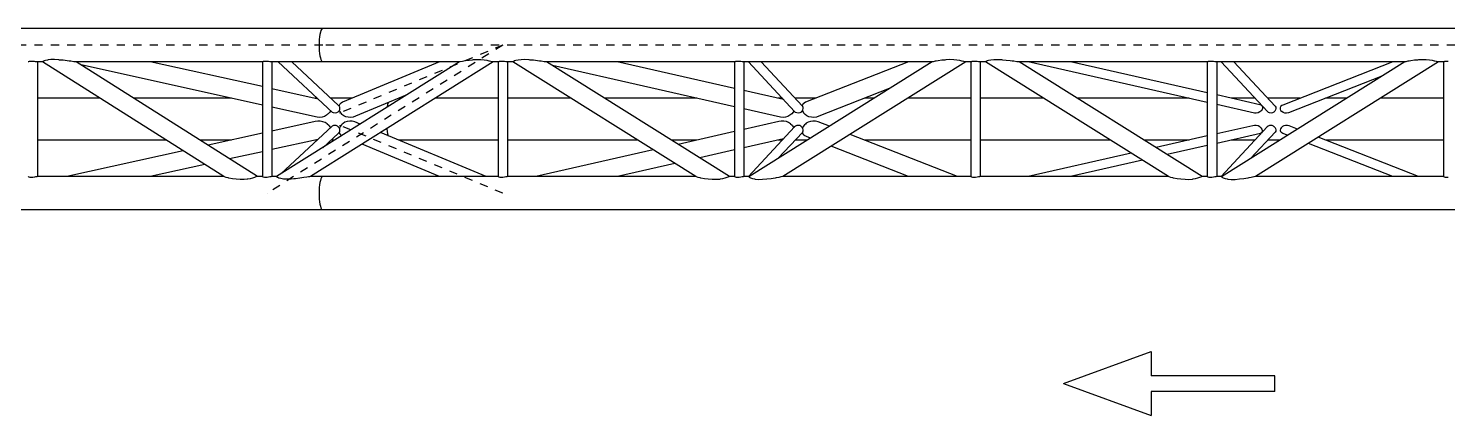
# Model space of a CAD drawing. Header units: millimetres. Extents: x 149919 to 150445, y 136651 to 136866.
# Drawn here: x 150213.99 to 150231.21, y 136722.18 to 136726.88 of the extents above; entities that cross this region are included whole.
import ezdxf

# ---------------------------------------------------------------- set-up
doc = ezdxf.new("R2010")
doc.units = ezdxf.units.MM
doc.header["$LTSCALE"] = 0.25
doc.linetypes.add('CENTER', pattern=[50.8, 31.75, -6.35, 6.35, -6.35])
doc.linetypes.add('XKITLINE00', pattern=[0])

# ---------------------------------------------------------------- blocks, each defined once
blk = doc.blocks.new('çatıı')
at = {"color": 8, "linetype": 'XKITLINE00'}
for p, q in [((7574.7, 7650.6), (6376.5, 7650.6)), ((7572.4, 7647.9), (7571.8, 7645.8)), ((7572.4, 7647.9), (7571.8, 7645.8)), ((7573.1, 7649.4), (7572.4, 7647.9)), ((7573.1, 7649.4), (7572.4, 7647.9)), ((7573.9, 7650.3), (7573.1, 7649.4)), ((7573.9, 7650.3), (7573.1, 7649.4)), ((7574.7, 7650.6), (7573.9, 7650.3)), ((7574.7, 7650.6), (7573.9, 7650.3)), ((9008.6, 7650.6), (7574.7, 7650.6)), ((7570.3, 7633.8), (7570.2, 7630.3)), ((7570.2, 7630.3), (7570.3, 7626.7)), ((7570.5, 7637.2), (7570.3, 7633.8)), ((7570.8, 7640.4), (7570.5, 7637.2)), ((7571.2, 7643.3), (7570.8, 7640.4)), ((7571.8, 7645.8), (7571.2, 7643.3)), ((7241, 7612.1), (7238.3, 7611.7)), ((7241.2, 7612.2), (7241, 7612.1)), ((7244.8, 7612.6), (7241.2, 7612.2)), ((7249.2, 7612.6), (7244.8, 7612.6)), ((7254.3, 7612.3), (7249.2, 7612.6)), ((7255.4, 7612.1), (7254.3, 7612.3)), ((7259.5, 7611.8), (7255.4, 7612.1)), ((7570.3, 7626.7), (7570.5, 7623.3)), ((7570.5, 7623.3), (7570.8, 7620.1)), ((7570.8, 7620.1), (7571.2, 7617.2)), ((7571.2, 7617.2), (7571.8, 7614.7)), ((7571.8, 7614.7), (7572.4, 7612.7)), ((7571.8, 7614.7), (7572.4, 7612.7)), ((7572.4, 7612.7), (7573.1, 7611.2)), ((7572.4, 7612.7), (7573.1, 7611.2)), ((7755.9, 7612), (7752.4, 7611.7)), ((7757.2, 7612.2), (7755.9, 7612)), ((7762.1, 7612.5), (7757.2, 7612.2)), ((7766.6, 7612.4), (7762.1, 7612.5)), ((7770.5, 7612), (7766.6, 7612.4)), ((7774, 7611.5), (7770.5, 7612)), ((7811.9, 7612.1), (7808.9, 7611.6)), ((7815.4, 7612.5), (7811.9, 7612.1)), ((7819.9, 7612.6), (7815.4, 7612.5)), ((7825, 7612.2), (7819.9, 7612.6)), ((7826.3, 7612.1), (7825, 7612.2)), ((7830.2, 7611.8), (7826.3, 7612.1)), ((8329.4, 7612.1), (8326, 7611.8)), ((8330.9, 7612.3), (8329.4, 7612.1)), ((8335.8, 7612.6), (8330.9, 7612.3)), ((8340.3, 7612.5), (8335.8, 7612.6)), ((8344.2, 7612.1), (8340.3, 7612.5)), ((8347.6, 7611.6), (8344.2, 7612.1)), ((8385.4, 7612.1), (8382.6, 7611.6)), ((8385.5, 7612.1), (8385.4, 7612.1)), ((8389.1, 7612.5), (8385.5, 7612.1)), ((8393.5, 7612.5), (8389.1, 7612.5)), ((8398.6, 7612.2), (8393.5, 7612.5)), ((8399.9, 7612.1), (8398.6, 7612.2)), ((8403.8, 7611.7), (8399.9, 7612.1)), ((8903, 7612.1), (8899.6, 7611.8)), ((8904.4, 7612.2), (8903, 7612.1)), ((8909.3, 7612.5), (8904.4, 7612.2)), ((8913.8, 7612.5), (8909.3, 7612.5)), ((8917.7, 7612.1), (8913.8, 7612.5)), ((8921.2, 7611.6), (8917.7, 7612.1)), ((7217.6, 7610), (7217.3, 7610)), ((7217.8, 7610), (7217.6, 7610)), ((7218.4, 7610.2), (7217.8, 7610)), ((7219.6, 7610.4), (7218.4, 7610.2)), ((7221.2, 7610.5), (7219.6, 7610.4)), ((7223, 7610.5), (7221.2, 7610.5)), ((7224.7, 7610.3), (7223, 7610.5)), ((7226.3, 7610.1), (7224.7, 7610.3)), ((7226.4, 7610), (7226.3, 7610.1)), ((7227.6, 7610), (7226.4, 7610)), ((7234.7, 7610), (7227.6, 7610)), ((7228.4, 7609.9), (7227.6, 7610)), ((7228.2, 7610), (7228.1, 7609.9)), ((7228.5, 7609.9), (7228.4, 7609.9)), ((7228.5, 7610), (7228.5, 7609.9)), ((7228.7, 7610), (7228.7, 7470.6)), ((7235.1, 7610.5), (7234.7, 7610)), ((7234.7, 7610), (7234.7, 7609.9)), ((7234.7, 7610), (7234.7, 7610)), ((7454.8, 7470.5), (7234.7, 7609.9)), ((7236.1, 7610.8), (7235.1, 7610.5)), ((7236.3, 7611.1), (7236.1, 7610.8)), ((7238.3, 7611.7), (7236.3, 7611.1)), ((7264.6, 7611.2), (7259.5, 7611.8)), ((7266.8, 7610.8), (7264.6, 7611.2)), ((7269, 7610.6), (7266.8, 7610.8)), ((7272.5, 7610.1), (7269, 7610.6)), ((7272.8, 7610), (7272.5, 7610.1)), ((7274.6, 7610), (7272.8, 7610)), ((7501.5, 7610), (7274.1, 7610)), ((7275.2, 7609.9), (7274.6, 7610)), ((7275.2, 7610), (7275.2, 7609.9)), ((7495.4, 7470.6), (7275.4, 7610)), ((7501.4, 7557.4), (7281.5, 7606.1)), ((7501.4, 7579.8), (7365.1, 7610)), ((7501.4, 7610), (7501.4, 7470.5)), ((7501.7, 7610), (7501.4, 7610)), ((7502, 7610), (7501.7, 7610)), ((7502.5, 7610.2), (7502, 7610)), ((7503.8, 7610.4), (7502.5, 7610.2)), ((7505.4, 7610.5), (7503.8, 7610.4)), ((7507.1, 7610.5), (7505.4, 7610.5)), ((7508.9, 7610.3), (7507.1, 7610.5)), ((7510.5, 7610.1), (7508.9, 7610.3)), ((7510.5, 7610), (7510.5, 7610.1)), ((7511.8, 7610), (7510.5, 7610)), ((7574.7, 7610), (7511.8, 7610)), ((7512.6, 7609.9), (7511.8, 7610)), ((7512.3, 7610), (7512.3, 7609.9)), ((7512.7, 7610), (7512.6, 7609.9)), ((7512.6, 7609.9), (7512.6, 7609.9)), ((7512.8, 7610), (7512.8, 7470.6)), ((7740.5, 7610), (7518.7, 7470.5)), ((7586.3, 7548.5), (7520.6, 7610)), ((7593.7, 7557.1), (7537.1, 7610)), ((7781.6, 7610), (7559.9, 7470.6)), ((7573.1, 7611.2), (7573.9, 7610.3)), ((7573.1, 7611.2), (7573.9, 7610.3)), ((7574.7, 7610), (7573.9, 7610.3)), ((7574.7, 7610), (7573.9, 7610.3)), ((7740.9, 7610), (7574.7, 7610)), ((7716.2, 7610), (7598.8, 7561)), ((7741.3, 7610), (7740.5, 7610)), ((7741.6, 7610.1), (7741.3, 7610)), ((7744.2, 7610.5), (7741.6, 7610.1)), ((7745.7, 7610.7), (7744.2, 7610.5)), ((7747.9, 7611.1), (7745.7, 7610.7)), ((7752.4, 7611.7), (7747.9, 7611.1)), ((7776.6, 7610.9), (7774, 7611.5)), ((7777.1, 7610.7), (7776.6, 7610.9)), ((7778.8, 7610.4), (7777.1, 7610.7)), ((7780.1, 7610), (7778.8, 7610.4)), ((7780.3, 7610), (7780.1, 7610)), ((7781.4, 7609.9), (7780.3, 7610)), ((7787.8, 7610), (7780.7, 7610)), ((7781.5, 7610), (7781.4, 7609.9)), ((7781.4, 7609.9), (7781.4, 7609.9)), ((7787.9, 7610), (7787.6, 7609.9)), ((7787.6, 7609.9), (7787.6, 7470.5)), ((7788.3, 7610), (7787.9, 7610)), ((7788.7, 7610.2), (7788.3, 7610)), ((7790, 7610.4), (7788.7, 7610.2)), ((7791.6, 7610.5), (7790, 7610.4)), ((7793.3, 7610.5), (7791.6, 7610.5)), ((7795.1, 7610.3), (7793.3, 7610.5)), ((7796.7, 7610.1), (7795.1, 7610.3)), ((7796.9, 7610), (7796.7, 7610.1)), ((7798, 7610), (7796.9, 7610)), ((7805.2, 7610), (7798, 7610)), ((7798.8, 7609.9), (7798, 7610)), ((7798.5, 7610), (7798.5, 7609.9)), ((7798.9, 7610), (7798.8, 7609.9)), ((7798.8, 7609.9), (7798.8, 7609.9)), ((7799, 7610), (7799, 7470.6)), ((7805.2, 7610), (7805.2, 7609.9)), ((7805.4, 7610), (7805.2, 7610)), ((8027.3, 7470.5), (7805.2, 7609.9)), ((7805.7, 7610.4), (7805.4, 7610)), ((7806.8, 7610.8), (7805.7, 7610.4)), ((7807, 7611), (7806.8, 7610.8)), ((7808.9, 7611.6), (7807, 7611)), ((7835.3, 7611.2), (7830.2, 7611.8)), ((7837.8, 7610.8), (7835.3, 7611.2)), ((7839.7, 7610.6), (7837.8, 7610.8)), ((7843.2, 7610.1), (7839.7, 7610.6)), ((7843.7, 7610), (7843.2, 7610.1)), ((7845.4, 7610), (7843.7, 7610)), ((8074.6, 7610), (7844.9, 7610)), ((7846, 7609.9), (7845.4, 7610)), ((7846.1, 7610), (7846, 7609.9)), ((8068.3, 7470.6), (7846.2, 7610)), ((8074.4, 7555.3), (7853.4, 7605.5)), ((8074.4, 7577.7), (7932, 7610)), ((8074.7, 7610), (8074.4, 7609.9)), ((8074.4, 7609.9), (8074.4, 7470.5)), ((8075.1, 7610), (8074.7, 7610)), ((8075.5, 7610.2), (8075.1, 7610)), ((8076.8, 7610.4), (8075.5, 7610.2)), ((8078.4, 7610.5), (8076.8, 7610.4)), ((8080.1, 7610.5), (8078.4, 7610.5)), ((8081.9, 7610.3), (8080.1, 7610.5)), ((8083.5, 7610.1), (8081.9, 7610.3)), ((8083.7, 7610), (8083.5, 7610.1)), ((8084.8, 7610), (8083.7, 7610)), ((8314.2, 7610), (8084.8, 7610)), ((8085.6, 7609.9), (8084.8, 7610)), ((8085.3, 7610), (8085.3, 7609.9)), ((8085.7, 7610), (8085.6, 7609.9)), ((8085.6, 7609.9), (8085.6, 7609.9)), ((8085.8, 7610), (8085.8, 7470.6)), ((8091.3, 7610), (8147.3, 7549.7)), ((8314, 7610), (8091.7, 7470.4)), ((8106.7, 7610), (8156.7, 7556.2)), ((8355.1, 7610), (8133, 7470.6)), ((8285.3, 7610), (8160.5, 7561)), ((8314.8, 7610), (8314, 7610)), ((8315.2, 7610.1), (8314.8, 7610)), ((8317.8, 7610.6), (8315.2, 7610.1)), ((8319.2, 7610.8), (8317.8, 7610.6)), ((8321.6, 7611.2), (8319.2, 7610.8)), ((8326, 7611.8), (8321.6, 7611.2)), ((8350.3, 7610.9), (8347.6, 7611.6)), ((8350.6, 7610.8), (8350.3, 7610.9)), ((8352.4, 7610.4), (8350.6, 7610.8)), ((8353.6, 7610), (8352.4, 7610.4)), ((8353.9, 7610), (8353.6, 7610)), ((8354.9, 7609.9), (8353.9, 7610)), ((8361.4, 7610), (8354.4, 7610)), ((8355.1, 7610), (8354.9, 7609.9)), ((8354.9, 7609.9), (8354.9, 7609.9)), ((8361.5, 7610), (8361.2, 7609.9)), ((8361.2, 7609.9), (8361.2, 7470.5)), ((8361.9, 7610), (8361.5, 7610)), ((8362.3, 7610.2), (8361.9, 7610)), ((8363.6, 7610.4), (8362.3, 7610.2)), ((8365.2, 7610.5), (8363.6, 7610.4)), ((8366.9, 7610.4), (8365.2, 7610.5)), ((8368.7, 7610.3), (8366.9, 7610.4)), ((8370.3, 7610.1), (8368.7, 7610.3)), ((8370.5, 7610), (8370.3, 7610.1)), ((8371.5, 7610), (8370.5, 7610)), ((8378.8, 7610), (8371.5, 7610)), ((8372.4, 7609.9), (8371.5, 7610)), ((8372.1, 7610), (8372.1, 7609.9)), ((8372.5, 7610), (8372.4, 7609.9)), ((8372.4, 7609.9), (8372.4, 7609.9)), ((8372.6, 7610), (8372.6, 7470.6)), ((8378.8, 7610), (8378.8, 7609.9)), ((8378.9, 7610), (8378.8, 7610)), ((8601, 7470.5), (8378.8, 7609.9)), ((8379.3, 7610.4), (8378.9, 7610)), ((8380.4, 7610.7), (8379.3, 7610.4)), ((8380.6, 7611), (8380.4, 7610.7)), ((8382.6, 7611.6), (8380.6, 7611)), ((8408.9, 7611.1), (8403.8, 7611.7)), ((8411.4, 7610.7), (8408.9, 7611.1)), ((8413.4, 7610.6), (8411.4, 7610.7)), ((8416.9, 7610.1), (8413.4, 7610.6)), ((8417.3, 7610), (8416.9, 7610.1)), ((8419, 7610), (8417.3, 7610)), ((8648.2, 7610), (8418.4, 7610)), ((8419.6, 7609.9), (8419, 7610)), ((8419.6, 7610), (8419.6, 7609.9)), ((8641.9, 7470.6), (8419.8, 7610)), ((8648, 7560.7), (8430.8, 7610)), ((8648, 7572.3), (8482, 7610)), ((8648.3, 7610), (8648, 7609.9)), ((8648, 7609.9), (8648, 7470.5)), ((8648.7, 7610), (8648.3, 7610)), ((8649.1, 7610.2), (8648.7, 7610)), ((8650.4, 7610.4), (8649.1, 7610.2)), ((8652, 7610.5), (8650.4, 7610.4)), ((8653.7, 7610.4), (8652, 7610.5)), ((8655.5, 7610.3), (8653.7, 7610.4)), ((8657.1, 7610.1), (8655.5, 7610.3)), ((8657.3, 7610), (8657.1, 7610.1)), ((8658.3, 7610), (8657.3, 7610)), ((8887.9, 7610), (8658.3, 7610)), ((8659.2, 7609.9), (8658.3, 7610)), ((8658.9, 7610), (8658.9, 7609.9)), ((8659.3, 7610), (8659.2, 7609.9)), ((8659.2, 7609.9), (8659.2, 7609.9)), ((8659.4, 7610), (8659.4, 7470.6)), ((8664.9, 7610), (8720.9, 7549.6)), ((8887.6, 7610), (8665.3, 7470.4)), ((8680.3, 7610), (8730.4, 7556)), ((8928.7, 7610), (8706.6, 7470.6)), ((8873.3, 7610), (8739.7, 7557.5)), ((8888.4, 7610), (8887.6, 7610)), ((8888.8, 7610.1), (8888.4, 7610)), ((8891.4, 7610.6), (8888.8, 7610.1)), ((8892.8, 7610.7), (8891.4, 7610.6)), ((8895.1, 7611.2), (8892.8, 7610.7)), ((8899.6, 7611.8), (8895.1, 7611.2)), ((8923.8, 7610.9), (8921.2, 7611.6)), ((8924.2, 7610.7), (8923.8, 7610.9)), ((8926, 7610.4), (8924.2, 7610.7)), ((8927.2, 7610), (8926, 7610.4)), ((8927.5, 7610), (8927.2, 7610)), ((8928.5, 7609.9), (8927.5, 7610)), ((8935, 7610), (8927.9, 7610)), ((8928.6, 7610), (8928.5, 7609.9)), ((8928.5, 7609.9), (8928.5, 7609.9)), ((8935.1, 7610), (8934.8, 7609.9)), ((8934.8, 7609.9), (8934.8, 7470.5)), ((8935.5, 7610), (8935.1, 7610)), ((8935.9, 7610.2), (8935.5, 7610)), ((8937.2, 7610.4), (8935.9, 7610.2)), ((8938.8, 7610.5), (8937.2, 7610.4)), ((8940.5, 7610.4), (8938.8, 7610.5)), ((8859.7, 7592.5), (8746.5, 7548)), ((7304.6, 7565.7), (7228.7, 7565.7)), ((7464.1, 7565.7), (7345.4, 7565.7)), ((7568.9, 7564.8), (7512.8, 7577.2)), ((7568, 7565.7), (7565.1, 7565.7)), ((7609.9, 7565.7), (7584.5, 7565.7)), ((7598.8, 7561), (7596.9, 7559.9)), ((7676.6, 7569.8), (7614.6, 7543.9)), ((7670.1, 7565.7), (7666.8, 7565.7)), ((7787.6, 7565.7), (7711.1, 7565.7)), ((7875.7, 7565.7), (7799, 7565.7)), ((8028.7, 7565.7), (7916.8, 7565.7)), ((8133.8, 7564.2), (8085.8, 7575.1)), ((8132.4, 7565.7), (8127.2, 7565.7)), ((8172.4, 7565.7), (8147.9, 7565.7)), ((8160.5, 7561), (8158.7, 7559.9)), ((8262.1, 7577.4), (8176.7, 7543.8)), ((8243.5, 7565.7), (8232.3, 7565.7)), ((8361.2, 7565.7), (8284.5, 7565.7)), ((8449.3, 7565.7), (8372.6, 7565.7)), ((8625.9, 7565.7), (8490.4, 7565.7)), ((8711.8, 7557.8), (8659.4, 7569.7)), ((8706, 7565.7), (8677.1, 7565.7)), ((8760.4, 7565.7), (8721.5, 7565.7)), ((8817.1, 7565.7), (8791.5, 7565.7)), ((8934.8, 7565.7), (8858.1, 7565.7)), ((7567.7, 7542.7), (7512.8, 7554.9)), ((7576.7, 7543.7), (7573.8, 7542.9)), ((7579.2, 7545.1), (7576.7, 7543.7)), ((7580.5, 7546.2), (7579.2, 7545.1)), ((7581.4, 7546.8), (7580.5, 7546.2)), ((7583.3, 7548.9), (7581.4, 7546.8)), ((7583.9, 7550), (7583.3, 7548.9)), ((7584.3, 7550.4), (7583.9, 7550)), ((7587.9, 7547.8), (7586.3, 7548.5)), ((7589.6, 7547.6), (7587.9, 7547.8)), ((7591.3, 7547.9), (7589.6, 7547.6)), ((7592.9, 7548.8), (7591.3, 7547.9)), ((7594, 7549.9), (7592.9, 7548.8)), ((7593.7, 7557.1), (7593.6, 7557.1)), ((7594.1, 7556.7), (7593.7, 7557.1)), ((7594.1, 7550), (7594, 7549.9)), ((7594.4, 7556.4), (7594.1, 7556.7)), ((7594.6, 7550.8), (7594.1, 7550)), ((7594.6, 7556.6), (7594.5, 7556.3)), ((7594.7, 7556.8), (7594.6, 7556.6)), ((7594.6, 7556.2), (7594.8, 7555.4)), ((7594.9, 7551.7), (7594.6, 7550.8)), ((7595.4, 7558.4), (7594.7, 7556.8)), ((7594.7, 7551.1), (7595, 7550.1)), ((7594.8, 7555.4), (7595, 7555.1)), ((7595, 7553.3), (7594.9, 7551.7)), ((7595, 7555.1), (7595, 7553.5)), ((7595, 7553.5), (7595, 7553.3)), ((7595, 7550.1), (7595.2, 7549.9)), ((7595.2, 7549.9), (7596.2, 7548)), ((7596.6, 7559.6), (7595.4, 7558.4)), ((7596.2, 7548), (7597.9, 7546.1)), ((7596.9, 7559.9), (7596.6, 7559.6)), ((7597.9, 7546.1), (7598, 7546.1)), ((7600.1, 7544.5), (7598, 7546.1)), ((7602.7, 7543.3), (7600.1, 7544.5)), ((7605.6, 7542.6), (7602.7, 7543.3)), ((7614.6, 7543.9), (7611.6, 7542.9)), ((7652.8, 7555.2), (7652.7, 7554.7)), ((7652.8, 7555.2), (7652.7, 7554.7)), ((7653.3, 7558.2), (7652.8, 7555.2)), ((7653.3, 7558.2), (7652.8, 7555.2)), ((7653.9, 7560.3), (7653.3, 7558.2)), ((7653.9, 7560.3), (7653.3, 7558.2)), ((8130.2, 7542.6), (8085.8, 7552.7)), ((8139.1, 7543.7), (8136.3, 7542.8)), ((8141.6, 7545.1), (8139.1, 7543.7)), ((8142.8, 7546.1), (8141.6, 7545.1)), ((8143.8, 7546.8), (8142.8, 7546.1)), ((8145.6, 7548.8), (8143.8, 7546.8)), ((8146.2, 7549.9), (8145.6, 7548.8)), ((8146.6, 7550.4), (8146.2, 7549.9)), ((8148.5, 7548.5), (8147.3, 7549.7)), ((8150.1, 7547.8), (8148.5, 7548.5)), ((8151.8, 7547.6), (8150.1, 7547.8)), ((8153.5, 7547.9), (8151.8, 7547.6)), ((8155.1, 7548.8), (8153.5, 7547.9)), ((8156.2, 7549.9), (8155.1, 7548.8)), ((8156.3, 7550), (8156.2, 7549.9)), ((8156.6, 7550.5), (8156.3, 7550)), ((8156.5, 7556.7), (8156.4, 7556.6)), ((8156.4, 7556.6), (8156.4, 7556.5)), ((8157.3, 7558.4), (8156.5, 7556.7)), ((8156.7, 7550.7), (8156.6, 7550.5)), ((8156.7, 7556.2), (8156.9, 7555.5)), ((8157, 7551.8), (8156.7, 7550.7)), ((8156.7, 7550.8), (8157, 7550.1)), ((8156.9, 7555.5), (8157.1, 7555.1)), ((8157.1, 7553.4), (8157, 7551.8)), ((8157, 7550.1), (8157.1, 7549.9)), ((8157.1, 7555.1), (8157.2, 7553.6)), ((8157.2, 7553.6), (8157.1, 7553.4)), ((8157.1, 7549.9), (8158.2, 7547.9)), ((8158.4, 7559.5), (8157.3, 7558.4)), ((8158.2, 7547.9), (8159.9, 7546)), ((8158.7, 7559.9), (8158.4, 7559.5)), ((8159.9, 7546), (8160, 7546)), ((8162.1, 7544.4), (8160, 7546)), ((8164.7, 7543.2), (8162.1, 7544.4)), ((8167.6, 7542.6), (8164.7, 7543.2)), ((8176.7, 7543.8), (8173.8, 7542.9)), ((8705.3, 7547.7), (8659.4, 7558.1)), ((8707.5, 7547.6), (8705.3, 7547.7)), ((8709.7, 7548.1), (8707.5, 7547.6)), ((8711.7, 7549.1), (8709.7, 7548.1)), ((8712.5, 7549.9), (8711.7, 7549.1)), ((8713.5, 7557.3), (8711.8, 7557.8)), ((8713.3, 7550.4), (8712.5, 7549.9)), ((8714.5, 7552), (8713.3, 7550.4)), ((8714.2, 7556.7), (8713.5, 7557.3)), ((8714.6, 7556.4), (8714.2, 7556.7)), ((8715, 7553.4), (8714.5, 7552)), ((8714.6, 7556.4), (8715.2, 7555.1)), ((8715.1, 7553.6), (8715, 7553.4)), ((8715.2, 7555.1), (8715.1, 7553.6)), ((8722.1, 7548.5), (8720.9, 7549.6)), ((8723.6, 7547.8), (8722.1, 7548.5)), ((8725.4, 7547.6), (8723.6, 7547.8)), ((8727.1, 7547.9), (8725.4, 7547.6)), ((8728.7, 7548.8), (8727.1, 7547.9)), ((8729.8, 7549.9), (8728.7, 7548.8)), ((8729.9, 7550), (8729.8, 7549.9)), ((8730.8, 7551.5), (8729.9, 7550)), ((8730.4, 7556), (8731.1, 7554.7)), ((8731.2, 7553.1), (8730.8, 7551.5)), ((8731.1, 7554.7), (8731.2, 7553.4)), ((8731.2, 7553.4), (8731.2, 7553.1)), ((8736.9, 7555.6), (8736.3, 7554.1)), ((8736.3, 7554.1), (8736.4, 7553.4)), ((8736.4, 7553.4), (8736.4, 7552.5)), ((8736.4, 7552.5), (8737, 7550.9)), ((8738, 7556.7), (8736.9, 7555.6)), ((8737, 7550.9), (8738, 7549.9)), ((8738.1, 7556.8), (8738, 7556.7)), ((8738, 7549.9), (8738.3, 7549.5)), ((8739.7, 7557.5), (8738.1, 7556.8)), ((8740, 7548.4), (8738.3, 7549.5)), ((8742.1, 7547.7), (8740, 7548.4)), ((8744.3, 7547.6), (8742.1, 7547.7)), ((8746.5, 7548), (8744.3, 7547.6)), ((7565.5, 7537.4), (7512.8, 7525.7)), ((7586.2, 7531.9), (7524, 7473.8)), ((7568.6, 7537.8), (7565.5, 7537.4)), ((7570.8, 7542.5), (7567.7, 7542.7)), ((7571.7, 7537.8), (7568.6, 7537.8)), ((7573.8, 7542.9), (7570.8, 7542.5)), ((7574.7, 7537.2), (7571.7, 7537.8)), ((7577.5, 7536.1), (7574.7, 7537.2)), ((7579.9, 7534.5), (7577.5, 7536.1)), ((7579.9, 7534.5), (7580.1, 7534.3)), ((7582, 7532.7), (7580.1, 7534.3)), ((7582, 7532.7), (7583.6, 7530.5)), ((7583.6, 7530.5), (7583.7, 7530.5)), ((7583.7, 7530.5), (7584, 7529.9)), ((7587.7, 7532.6), (7586.2, 7531.9)), ((7589.4, 7532.8), (7587.7, 7532.6)), ((7591.1, 7532.5), (7589.4, 7532.8)), ((7592.7, 7531.7), (7591.1, 7532.5)), ((7593.9, 7530.5), (7592.7, 7531.7)), ((7594, 7530.4), (7593.9, 7530.5)), ((7594, 7530.4), (7594.7, 7529.2)), ((7594.7, 7529.2), (7594.8, 7528.9)), ((7595.4, 7530.5), (7594.8, 7529.2)), ((7594.8, 7529.2), (7594.8, 7529.1)), ((7594.8, 7528.9), (7595, 7527.2)), ((7595, 7527.2), (7595, 7527)), ((7595, 7527), (7595, 7525.5)), ((7595.8, 7531.4), (7595.4, 7530.5)), ((7597.3, 7533.5), (7595.8, 7531.4)), ((7598.3, 7534.3), (7597.3, 7533.5)), ((7599.3, 7535.2), (7598.3, 7534.3)), ((7601.6, 7536.6), (7599.3, 7535.2)), ((7604.4, 7537.5), (7601.6, 7536.6)), ((7607.4, 7537.9), (7604.4, 7537.5)), ((7608.6, 7542.5), (7605.6, 7542.6)), ((7610.5, 7537.7), (7607.4, 7537.9)), ((7611.6, 7542.9), (7608.6, 7542.5)), ((7613.5, 7537), (7610.5, 7537.7)), ((7620.2, 7534.3), (7613.5, 7537)), ((7652.3, 7528.7), (7652.8, 7525.3)), ((7652.3, 7528.7), (7652.8, 7525.3)), ((8128, 7537.5), (8085.8, 7527.9)), ((8147.2, 7530.8), (8091.3, 7470.6)), ((8131, 7537.9), (8128, 7537.5)), ((8133.3, 7542.4), (8130.2, 7542.6)), ((8134.2, 7537.9), (8131, 7537.9)), ((8136.3, 7542.8), (8133.3, 7542.4)), ((8137.2, 7537.3), (8134.2, 7537.9)), ((8139.9, 7536.1), (8137.2, 7537.3)), ((8142.2, 7534.6), (8139.9, 7536.1)), ((8142.2, 7534.6), (8142.4, 7534.4)), ((8144.3, 7532.7), (8142.4, 7534.4)), ((8144.3, 7532.7), (8145.9, 7530.6)), ((8145.9, 7530.6), (8146.3, 7529.8)), ((8148.4, 7531.9), (8147.2, 7530.8)), ((8149.9, 7532.6), (8148.4, 7531.9)), ((8151.6, 7532.8), (8149.9, 7532.6)), ((8153.4, 7532.5), (8151.6, 7532.8)), ((8154.9, 7531.7), (8153.4, 7532.5)), ((8156.1, 7530.5), (8154.9, 7531.7)), ((8156.2, 7530.4), (8156.1, 7530.5)), ((8156.2, 7530.4), (8156.7, 7529.5)), ((8156.7, 7529.5), (8157, 7528.8)), ((8157.4, 7530.5), (8156.8, 7529.4)), ((8157, 7528.8), (8157.1, 7527.2)), ((8157.1, 7527.2), (8157.2, 7526.9)), ((8157.2, 7526.9), (8157.1, 7525.4)), ((8157.8, 7531.5), (8157.4, 7530.5)), ((8159.3, 7533.5), (8157.8, 7531.5)), ((8160.3, 7534.3), (8159.3, 7533.5)), ((8161.3, 7535.3), (8160.3, 7534.3)), ((8163.7, 7536.7), (8161.3, 7535.3)), ((8166.5, 7537.6), (8163.7, 7536.7)), ((8169.5, 7538), (8166.5, 7537.6)), ((8170.7, 7542.5), (8167.6, 7542.6)), ((8172.6, 7537.8), (8169.5, 7538)), ((8173.8, 7542.9), (8170.7, 7542.5)), ((8175.7, 7537.1), (8172.6, 7537.8)), ((8189.4, 7531.7), (8175.7, 7537.1)), ((8703.1, 7532.4), (8659.4, 7522.5)), ((8720.8, 7530.8), (8664.9, 7470.6)), ((8705.2, 7532.8), (8703.1, 7532.4)), ((8707.5, 7532.7), (8705.2, 7532.8)), ((8709.7, 7532.1), (8707.5, 7532.7)), ((8711.6, 7531), (8709.7, 7532.1)), ((8711.6, 7531), (8712, 7530.5)), ((8713.1, 7529.6), (8712, 7530.5)), ((8713.1, 7529.6), (8714.2, 7528)), ((8714.2, 7528), (8714.5, 7527)), ((8714.5, 7527), (8714.7, 7526.4)), ((8714.7, 7526.4), (8714.7, 7525)), ((8722, 7531.9), (8720.8, 7530.8)), ((8723.5, 7532.6), (8722, 7531.9)), ((8725.2, 7532.8), (8723.5, 7532.6)), ((8726.9, 7532.5), (8725.2, 7532.8)), ((8728.5, 7531.7), (8726.9, 7532.5)), ((8729.7, 7530.5), (8728.5, 7531.7)), ((8729.8, 7530.4), (8729.7, 7530.5)), ((8729.8, 7530.4), (8730.7, 7528.9)), ((8730.7, 7528.9), (8731.1, 7527.3)), ((8731.1, 7527.3), (8731, 7527)), ((8731, 7527), (8731, 7525.7)), ((8736.8, 7528.4), (8736.6, 7527)), ((8736.6, 7527), (8736.6, 7526.7)), ((8736.6, 7526.7), (8736.9, 7525.3)), ((8737.7, 7529.9), (8736.8, 7528.4)), ((8738.4, 7530.5), (8737.7, 7529.9)), ((8739.1, 7531.3), (8738.4, 7530.5)), ((8740.9, 7532.2), (8739.1, 7531.3)), ((8743.1, 7532.8), (8740.9, 7532.2)), ((8745.3, 7532.7), (8743.1, 7532.8)), ((8747.5, 7532.2), (8745.3, 7532.7)), ((8757.5, 7528.3), (8747.5, 7532.2)), ((7384.8, 7514.9), (7228.7, 7514.9)), ((7464, 7514.9), (7425.6, 7514.9)), ((7501.4, 7523.2), (7435.5, 7508.6)), ((7568.9, 7515.7), (7512.8, 7503.3)), ((7568, 7514.9), (7565.2, 7514.9)), ((7593.6, 7523.4), (7574.6, 7505.6)), ((7589.4, 7514.9), (7584.5, 7514.9)), ((7593.6, 7523.4), (7593.5, 7523.3)), ((7594, 7523.7), (7593.6, 7523.4)), ((7594.6, 7524.3), (7594, 7523.7)), ((7594.8, 7525.1), (7594.6, 7524.4)), ((7594.6, 7524.4), (7594.9, 7523.7)), ((7595, 7525.5), (7594.8, 7525.1)), ((7594.9, 7523.7), (7595.1, 7522.9)), ((7595.1, 7522.9), (7596.3, 7521.3)), ((7596.8, 7520.9), (7596.3, 7521.3)), ((7597.7, 7520.1), (7596.8, 7520.9)), ((7716.3, 7470.6), (7622.3, 7509.8)), ((7773, 7470.6), (7644.8, 7524)), ((7652.8, 7525.3), (7653.3, 7522.3)), ((7652.8, 7525.3), (7653.3, 7522.3)), ((7653.3, 7522.3), (7653.9, 7520.2)), ((7653.3, 7522.3), (7653.9, 7520.2)), ((7787.6, 7514.9), (7666.7, 7514.9)), ((7956.7, 7514.9), (7799, 7514.9)), ((8028.5, 7514.9), (7997.7, 7514.9)), ((8074.4, 7525.3), (8005.9, 7509.7)), ((8133.8, 7516.3), (8085.8, 7505.4)), ((8156.7, 7524.3), (8127.4, 7492.8)), ((8132.4, 7514.9), (8127.4, 7514.9)), ((8162.5, 7514.9), (8147.9, 7514.9)), ((8156.6, 7524.2), (8156.8, 7523.7)), ((8156.9, 7525), (8156.7, 7524.3)), ((8156.8, 7523.7), (8157, 7523)), ((8157.1, 7525.4), (8156.9, 7525)), ((8157, 7523), (8158.1, 7521.3)), ((8158.6, 7520.9), (8158.1, 7521.3)), ((8159.7, 7520), (8158.6, 7520.9)), ((8161.8, 7519.1), (8159.7, 7520)), ((8166.4, 7517.3), (8161.8, 7519.1)), ((8345.1, 7470.6), (8214.6, 7521.8)), ((8361.2, 7514.9), (8232.3, 7514.9)), ((8530.3, 7514.9), (8372.6, 7514.9)), ((8626, 7514.9), (8571.3, 7514.9)), ((8648, 7519.9), (8585.9, 7505.8)), ((8712.7, 7523), (8659.4, 7510.9)), ((8706, 7514.9), (8677.1, 7514.9)), ((8730.3, 7524.4), (8701, 7492.8)), ((8713.9, 7523.8), (8712.7, 7523)), ((8714.7, 7525), (8713.9, 7523.8)), ((8736.1, 7514.9), (8721.5, 7514.9)), ((8731, 7525.7), (8730.3, 7524.4)), ((8736.9, 7525.3), (8738, 7524)), ((8738.4, 7523.7), (8738, 7524)), ((8739.5, 7523.1), (8738.4, 7523.7)), ((8745.5, 7520.7), (8739.5, 7523.1)), ((8873.2, 7470.6), (8770.7, 7510.8)), ((8904.4, 7470.6), (8782.7, 7518.4)), ((8934.8, 7514.9), (8791.6, 7514.9)), ((7405.3, 7501.9), (7264, 7470.6)), ((7501.4, 7500.7), (7461.7, 7492)), ((7975.8, 7502.9), (7833.3, 7470.6)), ((8074.4, 7502.9), (8032.2, 7493.3)), ((8285.4, 7470.6), (8191.6, 7507.4)), ((8555.7, 7498.9), (8430.8, 7470.6)), ((8648, 7508.3), (8599.4, 7497.2)), ((7431.5, 7485.3), (7365.2, 7470.6)), ((8002, 7486.4), (7932.2, 7470.6)), ((8569.3, 7490.4), (8481.9, 7470.6)), ((7217.6, 7470.2), (7217.3, 7470.5)), ((7217.8, 7470.2), (7217.6, 7470.2)), ((7218.4, 7469.9), (7217.8, 7470.2)), ((7219.6, 7469.6), (7218.4, 7469.9)), ((7221.2, 7469.5), (7219.6, 7469.6)), ((7223, 7469.6), (7221.2, 7469.5)), ((7224.7, 7469.8), (7223, 7469.6)), ((7226.3, 7470.2), (7224.7, 7469.8)), ((7226.4, 7470.2), (7226.3, 7470.2)), ((7227.6, 7470.4), (7226.4, 7470.2)), ((7228.4, 7470.6), (7227.6, 7470.4)), ((7454.7, 7470.6), (7228.3, 7470.6)), ((7228.5, 7470.7), (7228.4, 7470.6)), ((7228.7, 7470.6), (7228.5, 7470.7)), ((7455.4, 7470.2), (7454.8, 7470.5)), ((7455.5, 7470.2), (7455.4, 7470.2)), ((7457.6, 7469.5), (7455.5, 7470.2)), ((7459.8, 7469.1), (7457.6, 7469.5)), ((7460.9, 7468.8), (7459.8, 7469.1)), ((7465.1, 7468), (7460.9, 7468.8)), ((7469.4, 7467.5), (7465.1, 7468)), ((7469.7, 7467.4), (7469.4, 7467.5)), ((7474.6, 7467), (7469.7, 7467.4)), ((7479.2, 7466.9), (7474.6, 7467)), ((7483.1, 7467.3), (7479.2, 7466.9)), ((7483.8, 7467.5), (7483.1, 7467.3)), ((7486.7, 7467.9), (7483.8, 7467.5)), ((7489.6, 7468.6), (7486.7, 7467.9)), ((7490.5, 7469.1), (7489.6, 7468.6)), ((7491.8, 7469.4), (7490.5, 7469.1)), ((7493.5, 7470.1), (7491.8, 7469.4)), ((7493.6, 7470.2), (7493.5, 7470.1)), ((7494.8, 7470.5), (7493.6, 7470.2)), ((7495, 7470.7), (7494.8, 7470.5)), ((7501.4, 7470.6), (7494.9, 7470.6)), ((7495.4, 7470.6), (7495, 7470.7)), ((7495.4, 7470.6), (7495.4, 7470.6)), ((7501.7, 7470.2), (7501.4, 7470.5)), ((7502, 7470.2), (7501.7, 7470.2)), ((7502.5, 7469.9), (7502, 7470.2)), ((7503.8, 7469.6), (7502.5, 7469.9)), ((7505.4, 7469.5), (7503.8, 7469.6)), ((7507.1, 7469.5), (7505.4, 7469.5)), ((7508.9, 7469.8), (7507.1, 7469.5)), ((7510.5, 7470.1), (7508.9, 7469.8)), ((7510.6, 7470.2), (7510.5, 7470.1)), ((7511.8, 7470.4), (7510.6, 7470.2)), ((7512.6, 7470.6), (7511.8, 7470.4)), ((7518.9, 7470.6), (7512.5, 7470.6)), ((7512.8, 7470.6), (7512.6, 7470.7)), ((7512.6, 7470.7), (7512.6, 7470.6)), ((7512.8, 7470.6), (7512.8, 7470.6)), ((7519, 7470.3), (7518.7, 7470.5)), ((7519, 7470.3), (7519, 7470)), ((7519.9, 7469.5), (7519, 7470)), ((7520.2, 7469.4), (7519.9, 7469.5)), ((7521.4, 7468.7), (7520.2, 7469.4)), ((7523.9, 7468.1), (7521.4, 7468.7)), ((7525.6, 7467.9), (7523.9, 7468.1)), ((7527.2, 7467.6), (7525.6, 7467.9)), ((7531.3, 7467.3), (7527.2, 7467.6)), ((7536.2, 7467.5), (7531.3, 7467.3)), ((7539.7, 7467.9), (7536.2, 7467.5)), ((7541.5, 7468), (7539.7, 7467.9)), ((7546.7, 7468.6), (7541.5, 7468)), ((7551.6, 7469.4), (7546.7, 7468.6)), ((7555.5, 7470), (7551.6, 7469.4)), ((7551.6, 7469.4), (7551.6, 7469.4)), ((7557.4, 7470.3), (7555.5, 7470)), ((7558.4, 7470.4), (7557.4, 7470.3)), ((7559.9, 7470.7), (7558.4, 7470.4)), ((7574.7, 7470.6), (7559.4, 7470.6)), ((7559.9, 7470.7), (7559.9, 7470.6)), ((7559.9, 7470.7), (7559.9, 7470.7)), ((7570.5, 7457.2), (7570.3, 7453.8)), ((7570.8, 7460.4), (7570.5, 7457.2)), ((7571.3, 7463.3), (7570.8, 7460.4)), ((7571.8, 7465.8), (7571.3, 7463.3)), ((7572.4, 7467.9), (7571.8, 7465.8)), ((7572.4, 7467.9), (7571.8, 7465.8)), ((7573.1, 7469.4), (7572.4, 7467.9)), ((7573.1, 7469.4), (7572.4, 7467.9)), ((7573.9, 7470.3), (7573.1, 7469.4)), ((7573.9, 7470.3), (7573.1, 7469.4)), ((7574.7, 7470.6), (7573.9, 7470.3)), ((7574.7, 7470.6), (7573.9, 7470.3)), ((7787.6, 7470.6), (7574.7, 7470.6)), ((7787.9, 7470.2), (7787.6, 7470.5)), ((7788.3, 7470.2), (7787.9, 7470.2)), ((7788.7, 7469.9), (7788.3, 7470.2)), ((7790, 7469.6), (7788.7, 7469.9)), ((7791.6, 7469.5), (7790, 7469.6)), ((7793.3, 7469.5), (7791.6, 7469.5)), ((7795.1, 7469.7), (7793.3, 7469.5)), ((7796.7, 7470.1), (7795.1, 7469.7)), ((7796.9, 7470.2), (7796.7, 7470.1)), ((7798, 7470.3), (7796.9, 7470.2)), ((7798.8, 7470.6), (7798, 7470.3)), ((8027.3, 7470.6), (7798.8, 7470.6)), ((7799, 7470.6), (7798.8, 7470.6)), ((7798.8, 7470.6), (7798.8, 7470.6)), ((7799, 7470.6), (7798.9, 7470.6)), ((8028, 7470.2), (8027.3, 7470.5)), ((8028.2, 7470.2), (8028, 7470.2)), ((8030.2, 7469.5), (8028.2, 7470.2)), ((8032.6, 7469.1), (8030.2, 7469.5)), ((8033.5, 7468.8), (8032.6, 7469.1)), ((8037.8, 7468), (8033.5, 7468.8)), ((8042.4, 7467.4), (8037.8, 7468)), ((8047.4, 7466.9), (8042.4, 7467.4)), ((8052, 7466.9), (8047.4, 7466.9)), ((8056.1, 7467.2), (8052, 7466.9)), ((8056.9, 7467.4), (8056.1, 7467.2)), ((8059.6, 7467.8), (8056.9, 7467.4)), ((8062.5, 7468.5), (8059.6, 7467.8)), ((8063.6, 7469.1), (8062.5, 7468.5)), ((8064.8, 7469.3), (8063.6, 7469.1)), ((8066.4, 7470), (8064.8, 7469.3)), ((8066.6, 7470.2), (8066.4, 7470)), ((8067.7, 7470.4), (8066.6, 7470.2)), ((8067.9, 7470.6), (8067.7, 7470.4)), ((8074.4, 7470.6), (8067.8, 7470.6)), ((8068.3, 7470.6), (8067.9, 7470.6)), ((8068.3, 7470.6), (8068.3, 7470.6)), ((8074.7, 7470.2), (8074.4, 7470.5)), ((8075.1, 7470.1), (8074.7, 7470.2)), ((8075.5, 7469.9), (8075.1, 7470.1)), ((8076.8, 7469.6), (8075.5, 7469.9)), ((8078.4, 7469.5), (8076.8, 7469.6)), ((8080.1, 7469.5), (8078.4, 7469.5)), ((8081.9, 7469.7), (8080.1, 7469.5)), ((8083.5, 7470.1), (8081.9, 7469.7)), ((8083.7, 7470.1), (8083.5, 7470.1)), ((8084.8, 7470.3), (8083.7, 7470.1)), ((8085.6, 7470.6), (8084.8, 7470.3)), ((8092, 7470.6), (8085.6, 7470.6)), ((8085.8, 7470.6), (8085.6, 7470.6)), ((8085.6, 7470.6), (8085.6, 7470.6)), ((8085.8, 7470.6), (8085.7, 7470.6)), ((8092, 7470.1), (8091.7, 7470.4)), ((8092, 7470.1), (8091.9, 7470)), ((8092.7, 7469.3), (8091.9, 7470)), ((8093.4, 7469), (8092.7, 7469.3)), ((8094.1, 7468.5), (8093.4, 7469)), ((8096.5, 7467.7), (8094.1, 7468.5)), ((8098.8, 7467.4), (8096.5, 7467.7)), ((8099.6, 7467.2), (8098.8, 7467.4)), ((8103.6, 7466.8), (8099.6, 7467.2)), ((8108.3, 7466.9), (8103.6, 7466.8)), ((8113.6, 7467.4), (8108.3, 7466.9)), ((8118.7, 7468), (8113.6, 7467.4)), ((8123.8, 7468.8), (8118.7, 7468)), ((8124.8, 7469), (8123.8, 7468.8)), ((8127.9, 7469.5), (8124.8, 7469)), ((8130.7, 7470.1), (8127.9, 7469.5)), ((8131.1, 7470.2), (8130.7, 7470.1)), ((8132.8, 7470.5), (8131.1, 7470.2)), ((8133, 7470.6), (8132.8, 7470.5)), ((8361.2, 7470.6), (8132.9, 7470.6)), ((8133, 7470.6), (8132.9, 7470.6)), ((8133, 7470.6), (8133, 7470.6)), ((8361.5, 7470.2), (8361.2, 7470.5)), ((8361.9, 7470.1), (8361.5, 7470.2)), ((8362.3, 7469.9), (8361.9, 7470.1)), ((8363.6, 7469.6), (8362.3, 7469.9)), ((8365.2, 7469.5), (8363.6, 7469.6)), ((8366.9, 7469.5), (8365.2, 7469.5)), ((8368.7, 7469.7), (8366.9, 7469.5)), ((8370.3, 7470.1), (8368.7, 7469.7)), ((8370.5, 7470.1), (8370.3, 7470.1)), ((8371.5, 7470.3), (8370.5, 7470.1)), ((8372.4, 7470.6), (8371.5, 7470.3)), ((8600.9, 7470.6), (8372.4, 7470.6)), ((8372.6, 7470.6), (8372.4, 7470.6)), ((8372.4, 7470.6), (8372.4, 7470.6)), ((8372.6, 7470.6), (8372.5, 7470.6)), ((8601.6, 7470.2), (8601, 7470.5)), ((8601.8, 7470.1), (8601.6, 7470.2)), ((8603.9, 7469.5), (8601.8, 7470.1)), ((8606.2, 7469), (8603.9, 7469.5)), ((8607.2, 7468.8), (8606.2, 7469)), ((8611.5, 7467.9), (8607.2, 7468.8)), ((8616.1, 7467.4), (8611.5, 7467.9)), ((8621.1, 7466.9), (8616.1, 7467.4)), ((8625.7, 7466.8), (8621.1, 7466.9)), ((8629.7, 7467.2), (8625.7, 7466.8)), ((8630.5, 7467.4), (8629.7, 7467.2)), ((8633.3, 7467.7), (8630.5, 7467.4)), ((8636.2, 7468.5), (8633.3, 7467.7)), ((8637.2, 7469), (8636.2, 7468.5)), ((8638.4, 7469.3), (8637.2, 7469)), ((8640, 7470), (8638.4, 7469.3)), ((8640.2, 7470.1), (8640, 7470)), ((8641.3, 7470.4), (8640.2, 7470.1)), ((8641.5, 7470.6), (8641.3, 7470.4)), ((8648, 7470.6), (8641.4, 7470.6)), ((8641.9, 7470.6), (8641.5, 7470.6)), ((8641.9, 7470.6), (8641.8, 7470.6)), ((8648.3, 7470.2), (8648, 7470.5)), ((8648.7, 7470.1), (8648.3, 7470.2)), ((8649.1, 7469.9), (8648.7, 7470.1)), ((8650.4, 7469.6), (8649.1, 7469.9)), ((8652, 7469.4), (8650.4, 7469.6)), ((8653.7, 7469.5), (8652, 7469.4)), ((8655.5, 7469.7), (8653.7, 7469.5)), ((8657.1, 7470.1), (8655.5, 7469.7)), ((8657.3, 7470.1), (8657.1, 7470.1)), ((8658.3, 7470.3), (8657.3, 7470.1)), ((8659.2, 7470.6), (8658.3, 7470.3)), ((8665.5, 7470.6), (8659.2, 7470.6)), ((8659.4, 7470.6), (8659.2, 7470.6)), ((8659.2, 7470.6), (8659.2, 7470.6)), ((8659.4, 7470.6), (8659.3, 7470.6)), ((8665.3, 7470.4), (8665.6, 7470.1)), ((8665.6, 7470.1), (8665.5, 7470)), ((8666.2, 7469.3), (8665.5, 7470)), ((8667, 7469), (8666.2, 7469.3)), ((8667.7, 7468.5), (8667, 7469)), ((8670, 7467.7), (8667.7, 7468.5)), ((8672.4, 7467.3), (8670, 7467.7)), ((8673.2, 7467.1), (8672.4, 7467.3)), ((8677.1, 7466.8), (8673.2, 7467.1)), ((8681.8, 7466.8), (8677.1, 7466.8)), ((8687.1, 7467.3), (8681.8, 7466.8)), ((8692.3, 7467.9), (8687.1, 7467.3)), ((8697.3, 7468.7), (8692.3, 7467.9)), ((8698.4, 7469), (8697.3, 7468.7)), ((8701.4, 7469.5), (8698.4, 7469)), ((8704.3, 7470.1), (8701.4, 7469.5)), ((8704.7, 7470.2), (8704.3, 7470.1)), ((8706.4, 7470.5), (8704.7, 7470.2)), ((8706.6, 7470.6), (8706.4, 7470.5)), ((8934.8, 7470.6), (8706.5, 7470.6)), ((8706.6, 7470.6), (8706.5, 7470.6)), ((8706.6, 7470.6), (8706.6, 7470.6)), ((8935.1, 7470.2), (8934.8, 7470.5)), ((8935.5, 7470.1), (8935.1, 7470.2)), ((8935.9, 7469.9), (8935.5, 7470.1)), ((8937.2, 7469.6), (8935.9, 7469.9)), ((8938.8, 7469.4), (8937.2, 7469.6)), ((8940.5, 7469.5), (8938.8, 7469.4)), ((7570.3, 7453.8), (7570.2, 7450.3)), ((7570.2, 7450.3), (7570.3, 7446.7)), ((7570.3, 7446.7), (7570.5, 7443.3)), ((7570.5, 7443.3), (7570.8, 7440.1)), ((7570.8, 7440.1), (7571.3, 7437.2)), ((7574.7, 7430), (6406.2, 7430)), ((7571.3, 7437.2), (7571.8, 7434.7)), ((7571.8, 7434.7), (7572.4, 7432.7)), ((7571.8, 7434.7), (7572.4, 7432.7)), ((7572.4, 7432.7), (7573.1, 7431.2)), ((7572.4, 7432.7), (7573.1, 7431.2)), ((7573.1, 7431.2), (7573.9, 7430.3)), ((7573.1, 7431.2), (7573.9, 7430.3)), ((7574.7, 7430), (7573.9, 7430.3)), ((7574.7, 7430), (7573.9, 7430.3)), ((9008.6, 7430), (7574.7, 7430))]:
    blk.add_line(p, q, dxfattribs=at)
at = {"color": 8, "linetype": 'CENTER'}
for p, q in [((7574.7, 7630.3), (6354, 7630.3)), ((7793.3, 7630.3), (7507.1, 7450.3)), ((9008.6, 7630.3), (7574.7, 7630.3)), ((7793.3, 7630.3), (7595.4, 7547.8)), ((7793.3, 7450.3), (7595.4, 7532.8))]:
    blk.add_line(p, q, dxfattribs=at)
at = {"color": 1}
for p, q in [((8473.6, 7219.2), (8580.1, 7258.1)), ((8580.1, 7258.1), (8580.1, 7228.8)), ((8473.6, 7219.2), (8580.1, 7180.3)), ((8729.8, 7228.8), (8580.1, 7228.8)), ((8729.8, 7209.6), (8729.8, 7228.8)), ((8729.8, 7209.6), (8580.1, 7209.6)), ((8580.1, 7209.6), (8580.1, 7180.3))]:
    blk.add_line(p, q, dxfattribs=at)
at = {"color": 8, "linetype": 'XKITLINE00'}
for centre in [(7574.7, 7630.3), (7574.7, 7630.3), (7793.3, 7630.3), (7793.3, 7630.3), (7595.4, 7547.8), (7595.4, 7532.8), (7507.1, 7450.3), (7793.3, 7450.3)]:
    blk.add_circle(centre, 0.05, dxfattribs=at)

msp = doc.modelspace()

# ---------------------------------------------------------------- block references
at = {"xscale": 0.009999943142843078, "yscale": 0.009999943142843078, "zscale": 0.009999943142843078}
msp.add_blockref('çatıı', (150141.814, 136650.373), dxfattribs=at)

doc.saveas('drawing.dxf')
